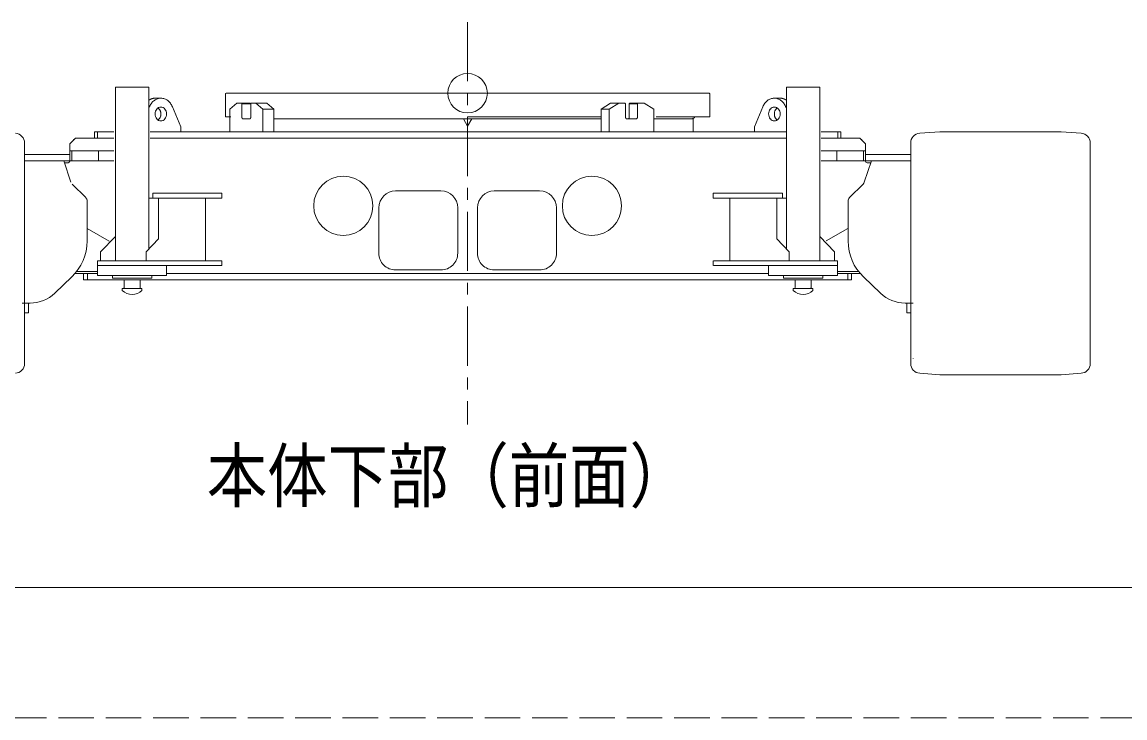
# Model space of a CAD drawing. Units: millimetres on the paper. Extents: x -420 to 420, y -297 to 297.
# Drawn here: x -139.6 to -46.4, y -297 to -238.3 of the extents above; entities that cross this region are included whole.
import ezdxf
from ezdxf.enums import TextEntityAlignment as Align

# ---------------------------------------------------------------- set-up
doc = ezdxf.new("R2010")
doc.units = ezdxf.units.MM
doc.linetypes.add('CHAIN1', pattern=[8, 5, -1, 1, -1])
doc.linetypes.add('DASHED3', pattern=[4, 3, -1])
doc.layers.add('0-0_0', color=7, linetype='Continuous', lineweight=18)
doc.layers.add('0-1_1', color=7, linetype='Continuous', lineweight=18)
doc.styles.add('ＭＳ ゴシック', font='')
doc.styles.get('ＭＳ ゴシック').set_extended_font_data('MS Gothic')

msp = doc.modelspace()

# ---------------------------------------------------------------- linework, layer by layer
at = {"layer": '0-0_0', "linetype": 'CHAIN1'}
msp.add_line((-101.943, -238.283), (-101.943, -272.229), dxfattribs=at)
at = {"layer": '0-0_0'}
for p, q in [((-131.693, -243.77), (-128.86, -243.77)), ((-131.693, -243.77), (-131.693, -258.42)), ((-128.86, -243.77), (-128.86, -257.426)), ((-75.026, -243.77), (-75.026, -257.426)), ((-72.193, -243.77), (-75.026, -243.77)), ((-72.193, -243.77), (-72.193, -258.42)), ((-127.842, -244.704), (-128.324, -244.704)), ((-122.393, -244.337), (-122.393, -246.237)), ((-101.943, -244.287), (-122.343, -244.287)), ((-101.943, -244.287), (-81.543, -244.287)), ((-81.493, -244.337), (-81.493, -246.237)), ((-76.044, -244.704), (-75.562, -244.704)), ((-128.843, -245.501), (-128.797, -245.399)), ((-126.163, -247.12), (-126.875, -245.426)), ((-121.422, -245.12), (-120.286, -245.12)), ((-121.035, -245.12), (-121.005, -245.17)), ((-121.007, -245.17), (-120.303, -245.17)), ((-121.005, -246.287), (-121.005, -245.17)), ((-120.251, -245.17), (-120.222, -245.12)), ((-120.251, -246.287), (-120.251, -245.17)), ((-120.222, -245.12), (-118.897, -245.12)), ((-119.24, -245.62), (-119.835, -245.12)), ((-119.24, -245.62), (-118.302, -245.62)), ((-119.24, -247.537), (-119.24, -245.62)), ((-118.302, -245.62), (-118.897, -245.12)), ((-118.302, -247.537), (-118.302, -245.62)), ((-89.87, -245.12), (-90.674, -245.62)), ((-89.979, -245.62), (-90.674, -245.62)), ((-90.674, -247.537), (-90.674, -245.62)), ((-89.176, -245.12), (-89.979, -245.62)), ((-89.979, -247.537), (-89.979, -245.62)), ((-88.653, -245.12), (-89.87, -245.12)), ((-88.653, -245.12), (-88.613, -245.17)), ((-88.613, -246.287), (-88.613, -245.17)), ((-88.249, -245.12), (-88.29, -245.17)), ((-87.595, -245.17), (-88.29, -245.17)), ((-88.29, -246.287), (-88.29, -245.17)), ((-87.033, -245.12), (-88.249, -245.12)), ((-87.555, -245.12), (-87.595, -245.17)), ((-87.595, -246.287), (-87.595, -245.17)), ((-87.033, -245.12), (-86.229, -245.62)), ((-86.229, -247.537), (-86.229, -245.62)), ((-77.723, -247.12), (-77.011, -245.426)), ((-75.051, -245.483), (-75.089, -245.399)), ((-121.943, -246.287), (-122.386, -246.287)), ((-120.906, -246.454), (-120.351, -246.454)), ((-118.302, -246.454), (-90.674, -246.454)), ((-101.943, -247.07), (-102.299, -246.454)), ((-101.943, -246.287), (-90.725, -246.287)), ((-101.943, -247.07), (-101.587, -246.454)), ((-88.479, -246.454), (-87.729, -246.454)), ((-86.229, -246.454), (-82.893, -246.454)), ((-86.013, -246.287), (-81.543, -246.287)), ((-82.925, -246.379), (-82.851, -246.379)), ((-82.918, -246.379), (-82.918, -246.404)), ((-82.893, -246.454), (-82.893, -247.537)), ((-133.46, -247.537), (-131.818, -247.537)), ((-133.46, -247.537), (-133.46, -248.07)), ((-133.21, -247.537), (-133.21, -248.07)), ((-128.752, -247.537), (-75.026, -247.537)), ((-126.163, -247.537), (-126.163, -247.12)), ((-101.943, -247.07), (-101.943, -247.537)), ((-77.723, -247.537), (-77.723, -247.12)), ((-72.09, -247.537), (-70.426, -247.537)), ((-70.676, -247.537), (-70.676, -248.07)), ((-70.426, -247.537), (-70.426, -248.07)), ((-62.076, -247.537), (-63.751, -247.653)), ((-62.076, -247.537), (-51.81, -247.537)), ((-51.81, -247.537), (-50.135, -247.653)), ((-139.36, -267.089), (-139.36, -248.462)), ((-135.543, -248.553), (-135.06, -248.07)), ((-135.543, -250.02), (-135.543, -248.549)), ((-135.215, -248.204), (-135.26, -248.27)), ((-135.215, -248.204), (-135.193, -248.204)), ((-135.06, -248.07), (-131.818, -248.07)), ((-128.752, -248.07), (-75.026, -248.07)), ((-72.09, -248.07), (-68.826, -248.07)), ((-68.343, -248.553), (-68.826, -248.07)), ((-68.671, -248.204), (-68.693, -248.204)), ((-68.671, -248.204), (-68.626, -248.27)), ((-68.343, -250.02), (-68.343, -248.549)), ((-64.526, -267.089), (-64.526, -248.462)), ((-49.36, -267.089), (-49.36, -248.485)), ((-135.543, -249.453), (-139.36, -249.453)), ((-135.543, -249.154), (-131.818, -249.154)), ((-135.376, -249.987), (-135.376, -249.154)), ((-133.126, -249.987), (-133.126, -249.154)), ((-68.343, -249.154), (-72.09, -249.154)), ((-70.76, -249.987), (-70.76, -249.154)), ((-68.51, -249.987), (-68.51, -249.154)), ((-68.343, -249.453), (-64.526, -249.453)), ((-135.543, -249.986), (-139.36, -249.986)), ((-135.441, -251.793), (-136.043, -249.986)), ((-135.987, -250.154), (-135.676, -250.154)), ((-135.543, -249.987), (-131.818, -249.987)), ((-68.343, -249.987), (-72.09, -249.987)), ((-68.445, -251.793), (-67.843, -249.986)), ((-68.343, -249.986), (-64.526, -249.986)), ((-67.899, -250.154), (-68.21, -250.154)), ((-134.198, -253.097), (-135.34, -251.956)), ((-69.688, -253.097), (-68.546, -251.956)), ((-122.687, -253.137), (-128.86, -253.137)), ((-128.522, -252.72), (-122.687, -252.72)), ((-128.522, -253.137), (-128.522, -252.72)), ((-128.048, -256.576), (-128.048, -253.137)), ((-124.08, -258.42), (-124.08, -253.137)), ((-122.687, -253.137), (-122.687, -252.72)), ((-108.026, -252.532), (-104.193, -252.532)), ((-95.86, -252.532), (-99.693, -252.532)), ((-75.364, -252.72), (-81.199, -252.72)), ((-81.199, -253.137), (-81.199, -252.72)), ((-81.199, -253.137), (-75.026, -253.137)), ((-79.806, -258.42), (-79.806, -253.137)), ((-75.364, -253.137), (-75.364, -252.72)), ((-134.076, -256.754), (-134.076, -253.392)), ((-109.443, -257.782), (-109.443, -253.949)), ((-102.776, -253.949), (-102.776, -257.782)), ((-101.11, -253.949), (-101.11, -257.782)), ((-94.443, -257.782), (-94.443, -253.949)), ((-69.81, -256.754), (-69.81, -253.392)), ((-132.212, -256.758), (-134.076, -255.695)), ((-71.658, -256.749), (-69.832, -255.708)), ((-132.936, -257.67), (-131.693, -256.367)), ((-129.092, -257.67), (-128.048, -256.576)), ((-70.95, -257.67), (-72.193, -256.367)), ((-132.936, -258.42), (-132.936, -257.67)), ((-129.092, -258.42), (-129.092, -257.67)), ((-74.794, -258.42), (-74.794, -257.67)), ((-70.95, -258.42), (-70.95, -257.67)), ((-133.193, -258.837), (-133.193, -258.42)), ((-133.193, -258.42), (-122.687, -258.42)), ((-133.193, -258.837), (-133.193, -259.654)), ((-133.193, -258.837), (-122.701, -258.837)), ((-127.36, -258.837), (-127.36, -259.654)), ((-122.687, -258.837), (-122.687, -258.42)), ((-81.199, -258.837), (-81.199, -258.42)), ((-70.693, -258.42), (-81.185, -258.42)), ((-70.693, -258.837), (-81.185, -258.837)), ((-76.526, -258.837), (-76.526, -259.654)), ((-70.693, -258.837), (-70.693, -258.42)), ((-70.693, -258.837), (-70.693, -259.654)), ((-136.816, -261.165), (-135.377, -259.793)), ((-135.102, -259.504), (-133.193, -259.504)), ((-134.965, -259.337), (-133.193, -259.337)), ((-134.376, -259.504), (-134.376, -260.037)), ((-134.043, -259.504), (-134.043, -260.037)), ((-133.193, -259.654), (-130.276, -259.654)), ((-131.943, -259.654), (-131.943, -259.904)), ((-130.276, -259.654), (-127.36, -259.654)), ((-128.61, -259.654), (-128.61, -259.904)), ((-127.36, -259.504), (-76.526, -259.504)), ((-104.193, -259.199), (-108.026, -259.199)), ((-99.693, -259.199), (-95.86, -259.199)), ((-75.276, -259.654), (-75.276, -259.904)), ((-71.943, -259.654), (-71.943, -259.904)), ((-68.921, -259.337), (-70.693, -259.337)), ((-70.693, -259.504), (-68.784, -259.504)), ((-69.843, -259.504), (-69.843, -260.037)), ((-69.51, -259.504), (-69.51, -260.037)), ((-67.07, -261.165), (-68.509, -259.793)), ((-134.376, -260.037), (-69.51, -260.037)), ((-131.943, -259.904), (-130.276, -259.904)), ((-129.443, -260.77), (-131.11, -260.77)), ((-131.11, -260.77), (-131.11, -260.92)), ((-130.943, -260.037), (-130.943, -260.687)), ((-130.276, -259.904), (-128.61, -259.904)), ((-129.61, -260.037), (-129.61, -260.687)), ((-129.443, -260.77), (-129.443, -260.92)), ((-73.61, -259.904), (-75.276, -259.904)), ((-74.443, -260.77), (-74.443, -260.92)), ((-74.443, -260.77), (-72.776, -260.77)), ((-74.276, -260.037), (-74.276, -260.687)), ((-71.943, -259.904), (-73.61, -259.904)), ((-72.943, -260.037), (-72.943, -260.687)), ((-72.776, -260.77), (-72.776, -260.92)), ((-139.562, -261.994), (-138.887, -261.994)), ((-64.324, -261.994), (-64.999, -261.994)), ((-64.86, -262.828), (-64.86, -261.994)), ((-64.526, -262.828), (-64.86, -262.828)), ((-64.307, -266.661), (-64.307, -266.656)), ((-62.076, -268.037), (-63.751, -267.92)), ((-62.076, -268.037), (-51.81, -268.037)), ((-51.81, -268.037), (-50.135, -267.92))]:
    msp.add_line(p, q, dxfattribs=at)
for points in [[(-122.017, -247.537), (-122.017, -245.62), (-121.422, -245.12)], [(-74.794, -257.67), (-75.838, -256.576), (-75.838, -253.137)], [(-70.693, -259.654), (-73.61, -259.654), (-76.526, -259.654)], [(-139.36, -262.828), (-139.026, -262.828), (-139.026, -261.994)]]:
    msp.add_lwpolyline(points, dxfattribs=at)
for centre, radius in [((-101.943, -244.287), 1.667), ((-112.443, -253.787), 2.5), ((-91.443, -253.787), 2.5)]:
    msp.add_circle(centre, radius, dxfattribs=at)
for centre, radius, start, end in [((-128.208, -245.821), 1.147, 122.38078, 124.19907), ((-128.215, -245.817), 1.141, 120.36497, 122.18326), ((-128.222, -245.814), 1.134, 118.3258, 120.14408), ((-128.229, -245.811), 1.128, 116.26392, 118.08221), ((-128.236, -245.808), 1.122, 114.18018, 115.99846), ((-128.243, -245.805), 1.117, 112.07554, 113.89383), ((-128.251, -245.803), 1.112, 109.95117, 111.76945), ((-128.258, -245.8), 1.107, 107.80835, 109.62664), ((-128.266, -245.798), 1.103, 105.64856, 107.46684), ((-128.273, -245.797), 1.099, 103.47339, 105.29167), ((-128.281, -245.795), 1.096, 101.28458, 103.10286), ((-127.704, -245.835), 1.171, 125.96461, 133.72475), ((-128.289, -245.794), 1.093, 99.08401, 100.90229), ((-128.296, -245.793), 1.091, 96.87365, 98.69193), ((-128.304, -245.792), 1.09, 94.65557, 96.47385), ((-128.312, -245.792), 1.089, 92.43193, 94.25021), ((-127.733, -245.818), 1.141, 117.53697, 125.29711), ((-128.32, -245.792), 1.088, 90.20492, 92.02321), ((-127.763, -245.805), 1.116, 108.68696, 116.4471), ((-127.795, -245.797), 1.098, 99.48591, 107.24605), ((-127.828, -245.792), 1.089, 90.05515, 97.81529), ((-127.861, -245.793), 1.09, 80.55337, 88.31352), ((-127.894, -245.798), 1.1, 71.15159, 78.91173), ((-127.926, -245.807), 1.12, 62.00357, 69.76371), ((-127.956, -245.82), 1.146, 53.22255, 60.98269), ((-127.984, -245.838), 1.177, 44.871, 52.63114), ((-122.343, -244.337), 0.05, 90, 180), ((-81.543, -244.337), 0.05, 0, 90), ((-75.902, -245.838), 1.177, 127.36886, 135.129), ((-75.93, -245.82), 1.146, 119.01731, 126.77745), ((-75.96, -245.807), 1.12, 110.23629, 117.99643), ((-75.992, -245.798), 1.1, 101.08827, 108.84841), ((-76.025, -245.793), 1.09, 91.68648, 99.44663), ((-76.058, -245.792), 1.089, 82.18471, 89.94485), ((-76.091, -245.797), 1.098, 72.75395, 80.51409), ((-76.123, -245.805), 1.116, 63.5529, 71.31304), ((-76.153, -245.818), 1.141, 54.70289, 62.46303), ((-75.566, -245.792), 1.088, 87.93173, 89.79052), ((-75.574, -245.792), 1.089, 85.65519, 87.51397), ((-76.182, -245.835), 1.171, 46.27525, 54.03539), ((-75.582, -245.792), 1.09, 83.38223, 85.24101), ((-75.59, -245.793), 1.091, 81.11522, 82.974), ((-75.598, -245.794), 1.094, 78.85644, 80.71522), ((-75.606, -245.795), 1.097, 76.6081, 78.46688), ((-75.614, -245.797), 1.1, 74.3723, 76.23108), ((-75.622, -245.799), 1.104, 72.15102, 74.0098), ((-75.629, -245.801), 1.108, 69.94611, 71.80489), ((-75.637, -245.803), 1.113, 67.75923, 69.61801), ((-75.644, -245.806), 1.118, 65.59193, 67.45071), ((-75.652, -245.808), 1.124, 63.44555, 65.30434), ((-75.659, -245.811), 1.13, 61.32128, 63.18007), ((-75.666, -245.815), 1.136, 59.22013, 61.07891), ((-75.674, -245.818), 1.143, 57.14292, 59.0017), ((-75.681, -245.822), 1.15, 55.09032, 56.9491), ((-127.635, -245.905), 1.268, 148.68221, 156.44236), ((-127.655, -245.879), 1.237, 141.50514, 149.26528), ((-127.678, -245.855), 1.204, 133.94796, 141.7081), ((-127.759, -246.018), 0.58, 159.33214, 181.83214), ((-127.773, -245.984), 0.555, 139.62426, 162.12426), ((-127.799, -245.958), 0.518, 117.45477, 139.95477), ((-128.387, -245.956), 0.518, 47.84491, 55.38524), ((-127.834, -245.944), 0.49, 92.16651, 114.66651), ((-128.397, -245.964), 0.53, 40.0512, 47.59153), ((-128.406, -245.973), 0.543, 32.62098, 40.16131), ((-128.414, -245.983), 0.555, 25.52271, 33.06304), ((-128.421, -245.994), 0.566, 18.70872, 26.24905), ((-128.425, -246.006), 0.574, 12.12159, 19.66193), ((-128.429, -246.018), 0.58, 5.69874, 13.23907), ((-127.871, -245.944), 0.49, 65.33349, 87.83349), ((-127.905, -245.958), 0.518, 40.04523, 62.54523), ((-127.931, -245.984), 0.555, 17.87574, 40.37574), ((-127.945, -246.018), 0.58, 358.16786, 20.66786), ((-128.01, -245.859), 1.21, 36.96315, 44.72329), ((-128.032, -245.883), 1.242, 29.4752, 37.23534), ((-128.051, -245.91), 1.272, 22.35747, 30.11761), ((-75.835, -245.91), 1.272, 149.88239, 157.64253), ((-75.854, -245.883), 1.242, 142.76466, 150.5248), ((-75.876, -245.859), 1.21, 135.27671, 143.03685), ((-75.941, -246.018), 0.58, 159.33214, 181.83214), ((-75.955, -245.984), 0.555, 139.62426, 162.12426), ((-75.981, -245.958), 0.518, 117.45477, 139.95477), ((-76.015, -245.944), 0.49, 92.16651, 114.66651), ((-75.457, -246.018), 0.58, 166.76093, 174.30126), ((-76.052, -245.944), 0.49, 65.33349, 87.83349), ((-75.461, -246.006), 0.574, 160.33807, 167.87841), ((-75.465, -245.994), 0.566, 153.75095, 161.29128), ((-75.472, -245.983), 0.555, 146.93696, 154.47729), ((-75.48, -245.973), 0.543, 139.83869, 147.37902), ((-75.489, -245.964), 0.53, 132.40847, 139.9488), ((-76.087, -245.958), 0.518, 40.04523, 62.54523), ((-75.499, -245.956), 0.518, 124.61476, 132.15509), ((-76.113, -245.984), 0.555, 17.87574, 40.37574), ((-76.127, -246.018), 0.58, 358.16786, 20.66786), ((-76.208, -245.855), 1.204, 38.2919, 46.05204), ((-76.231, -245.879), 1.237, 30.73472, 38.49486), ((-76.251, -245.905), 1.268, 23.55764, 31.31779), ((-127.759, -246.055), 0.58, 178.16786, 200.66786), ((-127.773, -246.09), 0.555, 197.87574, 220.37574), ((-127.799, -246.116), 0.518, 220.04523, 242.54523), ((-128.387, -246.118), 0.518, 304.61476, 312.15509), ((-128.397, -246.11), 0.53, 312.40847, 319.9488), ((-127.834, -246.13), 0.49, 245.33349, 267.83349), ((-128.406, -246.101), 0.543, 319.83869, 327.37902), ((-128.414, -246.091), 0.555, 326.93696, 334.47729), ((-128.421, -246.08), 0.566, 333.75095, 341.29128), ((-128.425, -246.068), 0.574, 340.33807, 347.87841), ((-128.429, -246.056), 0.58, 346.76093, 354.30126), ((-127.871, -246.13), 0.49, 272.16651, 294.66651), ((-128.43, -246.03), 0.583, 359.37509, 6.91542), ((-128.43, -246.043), 0.583, 353.08458, 0.62491), ((-127.905, -246.116), 0.518, 297.45477, 319.95477), ((-127.931, -246.09), 0.555, 319.62426, 342.12426), ((-127.945, -246.055), 0.58, 339.33214, 1.83214), ((-122.343, -246.237), 0.05, 180, 270), ((-120.839, -246.29), 0.167, 178.86227, 184.48727), ((-120.839, -246.297), 0.166, 182.23274, 187.85774), ((-120.841, -246.303), 0.164, 185.66676, 191.29176), ((-120.843, -246.31), 0.16, 189.20925, 194.83425), ((-120.845, -246.316), 0.157, 192.90898, 198.53398), ((-120.848, -246.321), 0.152, 196.82024, 202.44524), ((-120.852, -246.327), 0.146, 201.00437, 206.62937), ((-120.856, -246.332), 0.14, 205.53107, 211.15607), ((-120.861, -246.337), 0.134, 210.47893, 216.10393), ((-120.866, -246.341), 0.127, 215.93408, 221.55908), ((-120.872, -246.345), 0.121, 221.98546, 227.61046), ((-120.877, -246.348), 0.115, 228.71408, 234.33908), ((-120.883, -246.35), 0.109, 236.17373, 241.79873), ((-120.89, -246.352), 0.104, 244.36274, 249.98774), ((-120.896, -246.354), 0.101, 253.19251, 258.81751), ((-120.903, -246.354), 0.0994, 262.46882, 268.09382), ((-120.354, -246.354), 0.0994, 271.90618, 277.53118), ((-120.361, -246.354), 0.101, 281.18249, 286.80749), ((-120.367, -246.352), 0.104, 290.01226, 295.63726), ((-120.373, -246.35), 0.109, 298.20127, 303.82627), ((-120.379, -246.348), 0.115, 305.66092, 311.28592), ((-120.385, -246.345), 0.121, 312.38954, 318.01454), ((-120.391, -246.341), 0.127, 318.44092, 324.06592), ((-120.396, -246.337), 0.134, 323.89607, 329.52107), ((-120.401, -246.332), 0.14, 328.84393, 334.46893), ((-120.405, -246.327), 0.146, 333.37063, 338.99563), ((-120.408, -246.321), 0.152, 337.55476, 343.17976), ((-120.412, -246.316), 0.157, 341.46602, 347.09102), ((-120.414, -246.31), 0.16, 345.16575, 350.79075), ((-120.416, -246.303), 0.164, 348.70824, 354.33324), ((-120.417, -246.297), 0.166, 352.14226, 357.76726), ((-120.418, -246.29), 0.167, 355.51273, 1.13773), ((-88.446, -246.288), 0.167, 179.44828, 185.07328), ((-88.447, -246.292), 0.166, 183.98527, 189.61027), ((-88.447, -246.295), 0.165, 188.56861, 194.19361), ((-88.448, -246.298), 0.163, 193.22924, 198.85424), ((-88.45, -246.301), 0.161, 197.99811, 203.62311), ((-88.451, -246.304), 0.159, 202.90583, 208.53083), ((-88.453, -246.306), 0.156, 207.98215, 213.60715), ((-88.455, -246.309), 0.153, 213.255, 218.88), ((-88.457, -246.311), 0.15, 218.74898, 224.37398), ((-88.46, -246.313), 0.146, 224.4834, 230.1084), ((-88.462, -246.315), 0.143, 230.46967, 236.09467), ((-88.465, -246.316), 0.141, 236.70836, 242.33336), ((-88.468, -246.318), 0.138, 243.18641, 248.81141), ((-88.471, -246.319), 0.136, 249.875, 255.5), ((-88.474, -246.319), 0.135, 256.72908, 262.35408), ((-88.478, -246.319), 0.134, 263.68918, 269.31418), ((-88.425, -246.319), 0.134, 270.68582, 276.31082), ((-88.428, -246.319), 0.135, 277.64592, 283.27092), ((-88.431, -246.319), 0.136, 284.5, 290.125), ((-88.434, -246.318), 0.138, 291.18859, 296.81359), ((-88.437, -246.316), 0.141, 297.66664, 303.29164), ((-88.44, -246.315), 0.143, 303.90533, 309.53033), ((-88.443, -246.313), 0.146, 309.8916, 315.5166), ((-88.445, -246.311), 0.15, 315.62602, 321.25102), ((-88.448, -246.309), 0.153, 321.12, 326.745), ((-88.45, -246.306), 0.156, 326.39285, 332.01785), ((-88.452, -246.304), 0.159, 331.46917, 337.09417), ((-88.453, -246.301), 0.161, 336.37689, 342.00189), ((-88.454, -246.298), 0.163, 341.14576, 346.77076), ((-88.455, -246.295), 0.165, 345.80639, 351.43139), ((-88.456, -246.292), 0.166, 350.38973, 356.01473), ((-88.456, -246.288), 0.167, 354.92672, 0.55172), ((-87.731, -246.319), 0.134, 270.68582, 276.31082), ((-87.734, -246.319), 0.135, 277.64592, 283.27092), ((-87.737, -246.319), 0.136, 284.5, 290.125), ((-87.74, -246.318), 0.138, 291.18859, 296.81359), ((-87.743, -246.316), 0.141, 297.66664, 303.29164), ((-87.746, -246.315), 0.143, 303.90533, 309.53033), ((-87.749, -246.313), 0.146, 309.8916, 315.5166), ((-87.751, -246.311), 0.15, 315.62602, 321.25102), ((-87.753, -246.309), 0.153, 321.12, 326.745), ((-87.755, -246.306), 0.156, 326.39285, 332.01785), ((-87.757, -246.304), 0.159, 331.46917, 337.09417), ((-87.759, -246.301), 0.161, 336.37689, 342.00189), ((-87.76, -246.298), 0.163, 341.14576, 346.77076), ((-87.761, -246.295), 0.165, 345.80639, 351.43139), ((-87.761, -246.292), 0.166, 350.38973, 356.01473), ((-87.762, -246.288), 0.167, 354.92672, 0.55172), ((-82.968, -246.404), 0.05, 270, 0), ((-82.851, -246.287), 0.0918, 270.00002, 359.99996), ((-81.543, -246.237), 0.05, 270, 0), ((-75.941, -246.055), 0.58, 178.16786, 200.66786), ((-75.955, -246.09), 0.555, 197.87574, 220.37574), ((-75.981, -246.116), 0.518, 220.04523, 242.54523), ((-76.015, -246.13), 0.49, 245.33349, 267.83349), ((-75.456, -246.03), 0.583, 173.08458, 180.62491), ((-75.456, -246.043), 0.583, 179.37509, 186.91542), ((-75.457, -246.056), 0.58, 185.69874, 193.23907), ((-76.052, -246.13), 0.49, 272.16651, 294.66651), ((-75.461, -246.068), 0.574, 192.12159, 199.66193), ((-75.465, -246.08), 0.566, 198.70872, 206.24905), ((-75.472, -246.091), 0.555, 205.52271, 213.06304), ((-75.48, -246.101), 0.543, 212.62098, 220.16131), ((-75.489, -246.11), 0.53, 220.0512, 227.59153), ((-76.087, -246.116), 0.518, 297.45477, 319.95477), ((-75.499, -246.118), 0.518, 227.84491, 235.38524), ((-76.113, -246.09), 0.555, 319.62426, 342.12426), ((-76.127, -246.055), 0.58, 339.33214, 1.83214), ((-140.193, -248.485), 0.833, 358.4757, 86.02496), ((-63.693, -248.485), 0.833, 93.97504, 181.5243), ((-50.193, -248.485), 0.833, 360, 86.02496), ((-135.676, -250.02), 0.133, 270, 0), ((-68.21, -250.02), 0.133, 180, 270), ((-68.841, -251.661), 0.417, 315, 341.56505), ((-134.493, -253.392), 0.417, 0, 45), ((-108.026, -253.949), 1.417, 90, 180), ((-104.193, -253.949), 1.417, 360, 90), ((-99.693, -253.949), 1.417, 90, 180), ((-95.86, -253.949), 1.417, 360, 90), ((-69.393, -253.392), 0.417, 135, 180), ((-138.276, -256.754), 4.2, 313.64876, 0), ((-138.276, -256.754), 4.2, 313.64876, 0), ((-65.61, -256.754), 4.2, 180, 226.35124), ((-108.026, -257.782), 1.417, 180, 270.00001), ((-104.193, -257.782), 1.417, 269.99999, 360), ((-99.693, -257.782), 1.417, 180, 270.00001), ((-95.86, -257.782), 1.417, 269.99999, 0), ((-131.026, -260.687), 0.0833, 269.99999, 0), ((-129.526, -260.687), 0.0833, 180.00001, 269.99999), ((-74.36, -260.687), 0.0833, 270.00001, 359.99999), ((-72.86, -260.687), 0.0833, 180, 270.00001), ((-138.887, -258.994), 3, 270, 313.64876), ((-138.887, -258.994), 3, 270, 313.64876), ((-130.276, -260.104), 1.167, 224.41531, 315.58469), ((-73.61, -260.104), 1.167, 224.41531, 315.58469), ((-64.999, -258.994), 3, 226.35124, 270), ((-140.193, -267.089), 0.833, 273.97504, 0.00183), ((-63.693, -267.089), 0.833, 179.99817, 266.02496), ((-50.193, -267.089), 0.833, 273.97504, 0)]:
    msp.add_arc(centre, radius, start, end, dxfattribs=at)
at = {"layer": '0-1_1'}
msp.add_line((-411.5, -286), (411.5, -286), dxfattribs=at)
at = {"layer": '0-1_1', "linetype": 'DASHED3'}
msp.add_line((-420.5, -297), (420.5, -297), dxfattribs=at)

# ---------------------------------------------------------------- texts
at = {"layer": '0-0_0', "style": 'ＭＳ ゴシック', "width": 0.85}
msp.add_text('本体下部（前面）', height=4.399, dxfattribs=at).set_placement((-123.967, -280.082), align=Align.BOTTOM_LEFT)

doc.saveas('drawing.dxf')
